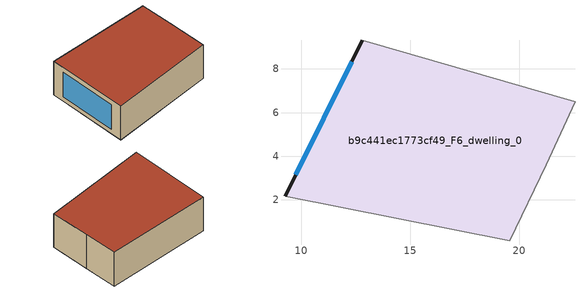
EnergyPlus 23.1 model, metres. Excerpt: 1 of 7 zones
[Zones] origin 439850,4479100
b9c441ec1773cf49_F6_dwelling_0
 floor to b9c441ec1773cf49_F5_dwelling_0 (EU_floor_Construction): 22.57,6.49 21.24,3.61 19.58,0.12 9.26,2.15 12.81,9.32 z18
 wall outside (EU_wall_Construction): 12.81,9.32 9.26,2.15 z18:21
 wall adiabatic (EU_wall_Construction): 9.26,2.15 19.59,0.12 21.24,3.61 22.57,6.49 12.81,9.32 z18:21
 window (EU_Window_Construction): 12.32,8.32 9.75,3.15 z18.42:20.58
 roof outside (EU_roof_Construction): 19.59,0.12 21.24,3.61 22.57,6.49 12.81,9.32 9.26,2.15 z21
[Building]
EU S2 Campaign: North Axis=0; Terrain=City; Solar Distribution=FullExterior
[Site:Location]
Madrid: Latitude=40.5; Longitude=-3.5; Time Zone=1; Elevation=609
[SizingPeriod:WeatherFileDays]
AnnualSizingPeriod: Begin Month=1; Begin Day of Month=1; End Month=12; End Day of Month=31; Day of Week for Start Day=Monday; Use Weather File Daylight Saving Period=No; Use Weather File Rain and Snow Indicators=No
[MATERIAL]
EU_InternalMass_Material: Roughness=MediumRough; Thickness=0.1; Conductivity=1; Density=1800; Specific Heat=900; Thermal Absorptance=0.9; Solar Absorptance=0.7; Visible Absorptance=0.7
[MATERIAL:NOMASS] Roughness=MediumRough; Thermal Absorptance=0.9; Solar Absorptance=0.7; Visible Absorptance=0.7
Name | Thermal Resistance
EU_wall_NoMass | 1.60022
EU_roof_NoMass | 1.57597
EU_floor_NoMass | 0.470652
[WINDOWMATERIAL:SIMPLEGLAZINGSYSTEM]
EU_Window_SimpleGlazing: UFactor=3.28802; Solar Heat Gain Coefficient=0.85; Visible Transmittance=0.85
[CONSTRUCTION]
EU_wall_Construction: EU_wall_NoMass
EU_roof_Construction: EU_roof_NoMass
EU_floor_Construction: EU_floor_NoMass
EU_Window_Construction: EU_Window_SimpleGlazing
EU_InternalMass_Construction: EU_InternalMass_Material
[ZONE]
b9c441ec1773cf49_F6_dwelling_0: Type=1; Multiplier=1; Ceiling Height=autocalculate; Volume=227.961; Floor Area=autocalculate; Part of Total Floor Area=Yes
[INTERNALMASS]
b9c441ec1773cf49_F6_dwelling_0_EU_InternalMass: Construction=EU_InternalMass_Construction; Zone or ZoneList=b9c441ec1773cf49_F6_dwelling_0; Surface Area=75.9869
[OTHEREQUIPMENT]
EU_Step8_InternalGain_b9c441ec1773cf49_F6_dwelling_0_f000: Fuel Type=Electricity; Zone or ZoneList or Space or SpaceList=b9c441ec1773cf49_F6_dwelling_0; Schedule=EU_Step8_GainSchedule_b9c441ec1773cf49_F6_dwelling_0_f000; Design Level Calculation Method=Watts/Area; Power per Zone Floor Area=1; Fraction Latent=0; Fraction Radiant=0; Fraction Lost=0; Carbon Dioxide Generation Rate=0; EndUse Subcategory=EU_Step8_InternalGains
[ZONEVENTILATION:DESIGNFLOWRATE]
EU_ConstantAir_b9c441ec1773cf49_F6_dwelling_0: Zone or ZoneList or Space or SpaceList=b9c441ec1773cf49_F6_dwelling_0; Schedule=EU_AlwaysOn; Design Flow Rate Calculation Method=AirChanges/Hour; Air Changes per Hour=0.480704; Ventilation Type=Natural; Fan Pressure Rise=0; Fan Total Efficiency=1; Constant Term Coefficient=1; Temperature Term Coefficient=0; Velocity Term Coefficient=0; Velocity Squared Term Coefficient=0; Minimum Indoor Temperature=-100; Maximum Indoor Temperature=100; Delta Temperature=-100; Minimum Outdoor Temperature=-100; Maximum Outdoor Temperature=100; Maximum Wind Speed=40
[HVACTEMPLATE:ZONE:IDEALLOADSAIRSYSTEM]
b9c441ec1773cf49_F6_dwelling_0: Template Thermostat=EU_HeatOnly_b9c441ec1773cf49_F6_dwelling_0; System Availability Schedule=EU_AlwaysOn; Maximum Heating Supply Air Temperature=50; Minimum Cooling Supply Air Temperature=13; Maximum Heating Supply Air Humidity Ratio=0.0156; Minimum Cooling Supply Air Humidity Ratio=0.0077; Heating Limit=NoLimit; Cooling Limit=NoLimit; Heating Availability Schedule=EU_AlwaysOn; Cooling Availability Schedule=EU_CoolingOff; Dehumidification Control Type=ConstantSensibleHeatRatio; Cooling Sensible Heat Ratio=0.7; Dehumidification Setpoint=60; Humidification Control Type=None; Humidification Setpoint=30; Outdoor Air Method=None; Outdoor Air Flow Rate per Person=0.00944; Outdoor Air Flow Rate per Zone Floor Area=0; Outdoor Air Flow Rate per Zone=0; Demand Controlled Ventilation Type=None; Outdoor Air Economizer Type=NoEconomizer; Heat Recovery Type=None; Sensible Heat Recovery Effectiveness=0.7; Latent Heat Recovery Effectiveness=0.65
[SIZING:ZONE]
b9c441ec1773cf49_F6_dwelling_0: Zone Cooling Design Supply Air Temperature Input Method=SupplyAirTemperature; Zone Cooling Design Supply Air Temperature=13; Zone Heating Design Supply Air Temperature Input Method=SupplyAirTemperature; Zone Heating Design Supply Air Temperature=50; Zone Cooling Design Supply Air Humidity Ratio=0.008; Zone Heating Design Supply Air Humidity Ratio=0.008; Cooling Design Air Flow Method=DesignDay; Cooling Design Air Flow Rate=0; Cooling Minimum Air Flow per Zone Floor Area=0.000762; Cooling Minimum Air Flow=0; Cooling Minimum Air Flow Fraction=0.2; Heating Design Air Flow Method=DesignDay; Heating Design Air Flow Rate=0; Heating Maximum Air Flow per Zone Floor Area=0.002032; Heating Maximum Air Flow=0.141576; Heating Maximum Air Flow Fraction=0.3; Account for Dedicated Outdoor Air System=No; Dedicated Outdoor Air System Control Strategy=NeutralSupplyAir; Dedicated Outdoor Air Low Setpoint Temperature for Design=autosize; Dedicated Outdoor Air High Setpoint Temperature for Design=autosize; Zone Load Sizing Method=Sensible Load Only No Latent Load; Zone Latent Cooling Design Supply Air Humidity Ratio Input Method=HumidityRatioDifference; Zone Cooling Design Supply Air Humidity Ratio Difference=0.005; Zone Latent Heating Design Supply Air Humidity Ratio Input Method=HumidityRatioDifference; Zone Humidification Design Supply Air Humidity Ratio Difference=0.005
[SCHEDULE:CONSTANT]
Name | Hourly Value
EU_AlwaysOn | 1
EU_CoolingOff | 0
[SCHEDULE:FILE]
EU_Step8_GainSchedule_b9c441ec1773cf49_F6_dwelling_0_f000: File=../../schedules/b9c441ec1773cf49/b9c441ec1773cf49_F6_dwelling_0_f000_gain.csv; Column Number=1; Rows to Skip at Top=0; Number of Hours of Data=8760; Column Separator=Comma; Interpolate to Timestep=No; Minutes per Item=60; Adjust Schedule for Daylight Savings=Yes
